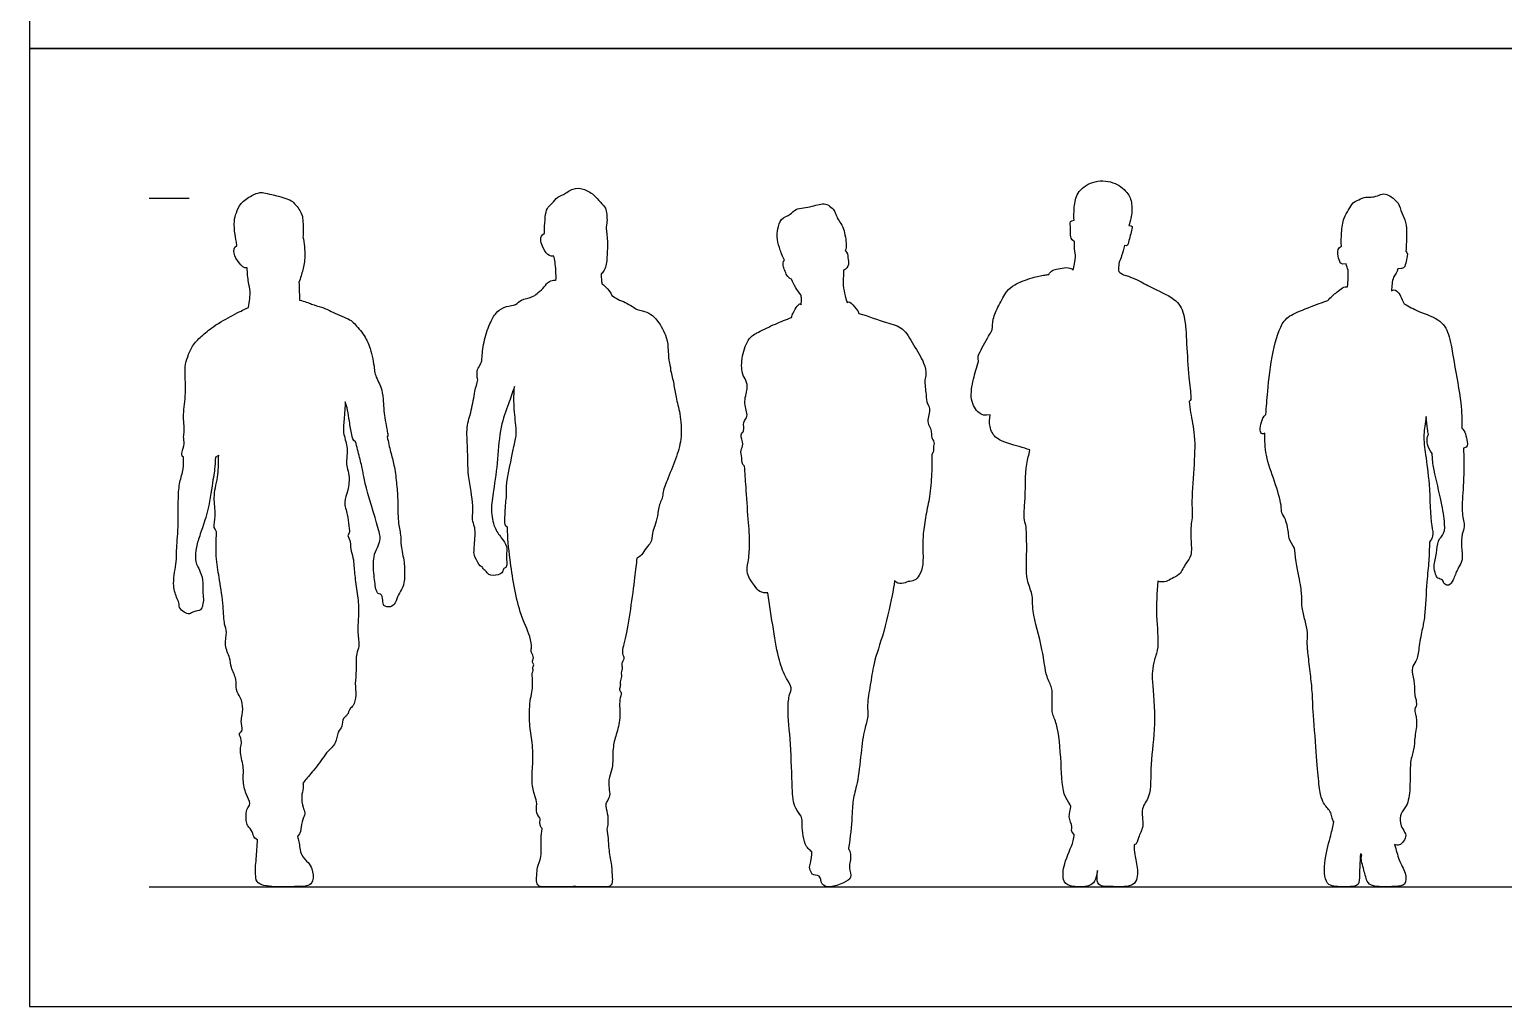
# Model space of a CAD drawing. Header units: millimetres. Extents: x 42.4 to 67, y 0.8 to 10.7.
# Drawn here: x 59.405 to 63.159, y 0.799 to 3.286 of the extents above; entities that cross this region are included whole.
import ezdxf

# ---------------------------------------------------------------- set-up
doc = ezdxf.new("R2010")
doc.units = ezdxf.units.MM
for name, color, linetype, true_color in [('AG-DIAGRAM', 7, 'Continuous', 0xfecc66), ('AG-OUTLINE', 7, 'Continuous', 0x8000ff), ('X-VPRT', 6, 'Continuous', 0xff00ff)]:
    doc.layers.add(name, color=color, linetype=linetype, true_color=true_color)

msp = doc.modelspace()

# ---------------------------------------------------------------- linework, layer by layer
at = {"layer": 'AG-DIAGRAM'}
for points in [[(59.7099, 2.8566), (59.8115, 2.8566)], [(59.7099, 1.104), (66.7203, 1.104)]]:
    msp.add_lwpolyline(points, dxfattribs=at)
at = {"layer": 'AG-OUTLINE'}
for points, knots in [([(62.0655, 2.8013), (62.0638, 2.807), (62.0653, 2.8365), (62.0704, 2.872), (62.1115, 2.903), (62.1651, 2.9016), (62.2021, 2.8734), (62.2143, 2.8435), (62.2111, 2.8061), (62.2065, 2.7931), (62.2044, 2.7877)], [0, 0, 0, 0, 0.327685, 0.6754, 1.065538, 1.475889, 1.85377, 2.174916, 2.52023, 2.770468, 2.770468, 2.770468, 2.770468]), ([(59.9334, 2.7362), (59.9312, 2.7493), (59.9279, 2.7645), (59.9253, 2.7989), (59.9314, 2.8199), (59.9421, 2.8455), (59.9703, 2.8639), (59.9914, 2.8726), (60.0066, 2.8701), (60.0288, 2.8644), (60.0697, 2.8541), (60.0794, 2.8433), (60.1023, 2.8191), (60.1013, 2.7856), (60.1029, 2.759), (60.1016, 2.7587)], [-7.293715, -7.293715, -7.293715, -7.293715, -7.022873, -6.683132, -6.409585, -6.109962, -5.772259, -5.498168, -5.280203, -4.99372, -4.621189, -4.39644, -4.078305, -3.720423, -3.443275, -3.443275, -3.443275, -3.443275]), ([(60.7167, 2.7675), (60.7166, 2.7708), (60.7166, 2.7831), (60.7182, 2.809), (60.7217, 2.8317), (60.736, 2.8425), (60.7494, 2.8615), (60.7652, 2.8652), (60.789, 2.8837), (60.8153, 2.8824), (60.8428, 2.8668), (60.8583, 2.8468), (60.8738, 2.8319), (60.8746, 2.8159), (60.877, 2.7975), (60.8735, 2.7828)], [-9.113076, -9.113076, -9.113076, -9.113076, -8.987615, -8.648465, -8.367977, -8.118602, -7.837067, -7.596647, -7.275886, -6.974403, -6.641459, -6.334884, -6.067414, -5.829314, -5.522652, -5.522652, -5.522652, -5.522652]), ([(62.7457, 2.7349), (62.745, 2.7464), (62.7457, 2.7688), (62.7501, 2.8066), (62.7645, 2.8262), (62.7743, 2.8466), (62.7901, 2.8529), (62.8078, 2.8613), (62.8257, 2.8585), (62.8414, 2.865), (62.8583, 2.8699), (62.8732, 2.8603), (62.8926, 2.8452), (62.8987, 2.8191), (62.9111, 2.7956), (62.9123, 2.7656), (62.9111, 2.7394), (62.9099, 2.7219)], [0, 0, 0, 0, 0.351316, 0.714453, 1.009412, 1.284295, 1.525903, 1.787479, 2.036532, 2.281862, 2.523189, 2.767317, 3.058883, 3.364023, 3.668404, 4.001496, 4.343388, 4.343388, 4.343388, 4.343388]), ([(61.3273, 2.6995), (61.3204, 2.7137), (61.3144, 2.7322), (61.3071, 2.7579), (61.3105, 2.7782), (61.3165, 2.806), (61.3439, 2.8144), (61.3554, 2.832), (61.3991, 2.8337), (61.4319, 2.8492), (61.4575, 2.8244), (61.4594, 2.8101), (61.4694, 2.7951), (61.4798, 2.7794), (61.4859, 2.7387), (61.485, 2.7283), (61.4825, 2.724)], [0.274646, 0.274646, 0.274646, 0.274646, 0.574542, 0.887193, 1.160776, 1.467151, 1.771242, 2.035245, 2.423198, 2.77784, 3.104323, 3.332783, 3.576335, 3.845148, 4.228416, 4.44707, 4.44707, 4.44707, 4.44707]), ([(60.8735, 2.7828), (60.8741, 2.7775), (60.875, 2.7664), (60.8774, 2.747), (60.876, 2.7071), (60.8734, 2.6778), (60.8641, 2.6671), (60.8608, 2.6644)], [-2.469467, -2.469467, -2.469467, -2.469467, -2.240551, -1.986955, -1.620931, -1.285836, -1.147512, -1.147512, -1.147512, -1.147512]), ([(62.0664, 2.7457), (62.0562, 2.7531), (62.0568, 2.7631), (62.0553, 2.79), (62.055, 2.7993), (62.0655, 2.8013)], [0, 0, 0, 0, 0.301633, 0.759559, 1.03013, 1.03013, 1.03013, 1.03013]), ([(62.2044, 2.7877), (62.2144, 2.7876), (62.2124, 2.7764), (62.2037, 2.7473), (62.2021, 2.7341), (62.1935, 2.7364)], [0, 0, 0, 0, 0.265246, 0.745019, 1.035331, 1.035331, 1.035331, 1.035331]), ([(60.1016, 2.7587), (60.1048, 2.7426), (60.1081, 2.7076), (60.1016, 2.6749), (60.0954, 2.6541), (60.0914, 2.6425)], [-2.753646, -2.753646, -2.753646, -2.753646, -2.327276, -1.929748, -1.555387, -1.555387, -1.555387, -1.555387]), ([(60.7404, 2.7092), (60.7367, 2.7085), (60.7222, 2.7114), (60.7113, 2.7348), (60.7051, 2.7512), (60.7086, 2.7631), (60.7167, 2.7675)], [0.138264, 0.138264, 0.138264, 0.138264, 0.385336, 0.69824, 0.963839, 1.200498, 1.200498, 1.200498, 1.200498]), ([(59.9592, 2.6793), (59.9511, 2.6778), (59.9367, 2.6935), (59.9246, 2.7141), (59.9247, 2.7321), (59.9334, 2.7362)], [-1.2995901, -1.2995901, -1.2995901, -1.2995901, -0.978385, -0.6249346, -0.3358055, -0.3358055, -0.3358055, -0.3358055]), ([(60.7457, 2.6475), (60.7465, 2.6617), (60.7442, 2.6954), (60.7416, 2.7041), (60.7404, 2.7092)], [0.0264889, 0.0264889, 0.0264889, 0.0264889, 0.4695003, 0.747046, 0.747046, 0.747046, 0.747046]), ([(61.4825, 2.724), (61.4883, 2.7183), (61.4888, 2.7046), (61.4931, 2.689), (61.4855, 2.6759), (61.4782, 2.6734)], [-0.9455791, -0.9455791, -0.9455791, -0.9455791, -0.6382358, -0.3109737, 0, 0, 0, 0]), ([(62.0629, 2.6736), (62.0641, 2.6789), (62.0662, 2.6894), (62.0683, 2.705), (62.069, 2.7128)], [0, 0, 0, 0, 0.2300498, 0.5079313, 0.5079313, 0.5079313, 0.5079313]), ([(62.1935, 2.7364), (62.1917, 2.7274), (62.1881, 2.7148), (62.1825, 2.6994), (62.1801, 2.694)], [-2.3421066, -2.3421066, -2.3421066, -2.3421066, -2.042056, -1.8787983, -1.8787983, -1.8787983, -1.8787983]), ([(62.7582, 2.6896), (62.744, 2.688), (62.742, 2.6966), (62.7342, 2.7137), (62.7376, 2.7313), (62.7457, 2.7349)], [-1.308801, -1.308801, -1.308801, -1.308801, -1.011408, -0.606367, -0.206607, -0.206607, -0.206607, -0.206607]), ([(62.9099, 2.7219), (62.9153, 2.7181), (62.9124, 2.7033), (62.9092, 2.6876), (62.9049, 2.6767), (62.8895, 2.6769)], [-1.084033, -1.084033, -1.084033, -1.084033, -0.728419, -0.348574, 0, 0, 0, 0]), ([(59.963, 2.5787), (59.9653, 2.5943), (59.9689, 2.6209), (59.9617, 2.6429), (59.9601, 2.6672), (59.9592, 2.6793)], [-1.029021, -1.029021, -1.029021, -1.029021, -0.67971, -0.376718, 0, 0, 0, 0]), ([(61.3454, 2.6506), (61.3346, 2.6562), (61.3285, 2.6731), (61.3216, 2.6893), (61.3273, 2.6995)], [-0.8500142, -0.8500142, -0.8500142, -0.8500142, -0.4185551, 0, 0, 0, 0]), ([(61.4782, 2.6734), (61.4782, 2.6704), (61.4778, 2.6652), (61.4776, 2.6556), (61.4767, 2.6501)], [-2.3444922, -2.3444922, -2.3444922, -2.3444922, -2.1743162, -1.9807536, -1.9807536, -1.9807536, -1.9807536]), ([(62.0008, 2.6628), (62.0051, 2.6731), (62.0246, 2.6765), (62.0533, 2.684), (62.0629, 2.6736)], [0.893963, 0.893963, 0.893963, 0.893963, 1.2940039, 1.776287, 1.776287, 1.776287, 1.776287]), ([(62.1801, 2.694), (62.1787, 2.6885), (62.1785, 2.6775), (62.1776, 2.6701), (62.1865, 2.6648), (62.1931, 2.6612), (62.1968, 2.6599)], [0, 0, 0, 0, 0.2354523, 0.3817305, 0.5544607, 0.7524593, 0.7524593, 0.7524593, 0.7524593]), ([(62.7613, 2.6309), (62.7625, 2.6388), (62.7632, 2.6541), (62.763, 2.667), (62.7627, 2.6735)], [0, 0, 0, 0, 0.274625, 0.5265449, 0.5265449, 0.5265449, 0.5265449]), ([(60.0914, 2.6425), (60.0915, 2.6361), (60.0915, 2.6236), (60.0927, 2.6083), (60.0925, 2.5972)], [-3.2261054, -3.2261054, -3.2261054, -3.2261054, -2.9468634, -2.6507256, -2.6507256, -2.6507256, -2.6507256]), ([(60.6979, 2.614), (60.7005, 2.6174), (60.715, 2.6266), (60.7228, 2.6427), (60.735, 2.6474), (60.745, 2.6492), (60.7457, 2.6475)], [-4.8171152, -4.8171152, -4.8171152, -4.8171152, -4.5560133, -4.2885063, -4.0711107, -3.8693765, -3.8693765, -3.8693765, -3.8693765]), ([(60.8608, 2.6644), (60.8608, 2.6602), (60.8612, 2.6516), (60.8622, 2.6431), (60.8629, 2.6388)], [-0.4122236, -0.4122236, -0.4122236, -0.4122236, -0.2063581, 0, 0, 0, 0]), ([(60.8629, 2.6388), (60.8645, 2.6393), (60.8741, 2.6291), (60.8847, 2.6177), (60.8883, 2.6096)], [1.2276611, 1.2276611, 1.2276611, 1.2276611, 1.444665, 1.7600353, 1.7600353, 1.7600353, 1.7600353]), ([(61.3694, 2.611), (61.3642, 2.617), (61.3543, 2.6314), (61.3484, 2.6431), (61.3454, 2.6506)], [-0.5005426, -0.5005426, -0.5005426, -0.5005426, -0.2819454, 0, 0, 0, 0]), ([(61.4767, 2.6501), (61.4768, 2.6403), (61.4787, 2.6215), (61.4823, 2.6057), (61.4872, 2.5916)], [-0.7501994, -0.7501994, -0.7501994, -0.7501994, -0.3414964, 0, 0, 0, 0]), ([(61.822, 2.4412), (61.819, 2.4521), (61.8254, 2.4665), (61.8498, 2.5102), (61.8581, 2.522), (61.857, 2.551), (61.8732, 2.5835), (61.8929, 2.621), (61.9128, 2.638), (61.9583, 2.6557), (61.9851, 2.6604), (61.9974, 2.6623), (62.0008, 2.6628)], [0.545611, 0.545611, 0.545611, 0.545611, 0.807375, 1.234444, 1.466094, 1.772674, 2.143171, 2.529202, 2.8372, 3.253765, 3.597225, 3.730424, 3.730424, 3.730424, 3.730424]), ([(62.1968, 2.6599), (62.1977, 2.6611), (62.2098, 2.6557), (62.234, 2.6459), (62.2673, 2.6254), (62.3295, 2.6006), (62.3486, 2.5552), (62.3516, 2.485), (62.3564, 2.4053), (62.363, 2.3537), (62.363, 2.3429), (62.3578, 2.3394)], [1.647315, 1.647315, 1.647315, 1.647315, 1.840283, 2.146503, 2.5185, 2.98676, 3.380217, 3.86926, 4.407506, 4.824091, 5.012541, 5.012541, 5.012541, 5.012541]), ([(62.7113, 2.5961), (62.7183, 2.6049), (62.7369, 2.6199), (62.7537, 2.6341), (62.7613, 2.6309)], [-0.6885114, -0.6885114, -0.6885114, -0.6885114, -0.3851494, 0, 0, 0, 0]), ([(62.8785, 2.6563), (62.8768, 2.6507), (62.8743, 2.6392), (62.8735, 2.6272), (62.8735, 2.6212)], [-0.4827066, -0.4827066, -0.4827066, -0.4827066, -0.2430054, 0, 0, 0, 0]), ([(60.0925, 2.5972), (60.1062, 2.5949), (60.1243, 2.586), (60.1497, 2.5803), (60.1761, 2.567), (60.2215, 2.5483), (60.2323, 2.5386), (60.2599, 2.5059), (60.2734, 2.4767), (60.2842, 2.4242), (60.2835, 2.4092), (60.3021, 2.3744), (60.3059, 2.3467), (60.3085, 2.2989), (60.3147, 2.2744), (60.3166, 2.2607), (60.3187, 2.2523), (60.316, 2.2496)], [-6.730588, -6.730588, -6.730588, -6.730588, -6.437892, -6.135711, -5.806193, -5.401687, -5.168969, -4.800011, -4.444538, -4.027168, -3.791386, -3.438616, -3.113729, -2.708922, -2.412509, -2.193744, -2.007731, -2.007731, -2.007731, -2.007731]), ([(60.547, 2.3947), (60.5446, 2.3986), (60.5465, 2.4057), (60.5435, 2.4216), (60.5564, 2.435), (60.5575, 2.4542), (60.5621, 2.4974), (60.5782, 2.5415), (60.594, 2.5685), (60.6187, 2.5832), (60.6446, 2.5836), (60.6558, 2.6004), (60.6851, 2.6036), (60.6936, 2.6107), (60.6979, 2.614)], [0.970086, 0.970086, 0.970086, 0.970086, 1.155274, 1.378065, 1.612602, 1.858954, 2.238177, 2.637299, 2.954683, 3.255087, 3.536016, 3.781683, 4.083922, 4.313343, 4.313343, 4.313343, 4.313343]), ([(60.8883, 2.6096), (60.8931, 2.606), (60.903, 2.5991), (60.9225, 2.592), (60.9402, 2.582), (60.9521, 2.5728), (60.9667, 2.571), (60.9889, 2.562), (61.0058, 2.5449), (61.0302, 2.5037), (61.031, 2.4718), (61.0326, 2.4524), (61.0329, 2.4415), (61.0375, 2.4291), (61.0378, 2.418)], [-4.435422, -4.435422, -4.435422, -4.435422, -4.187124, -3.919028, -3.653837, -3.431391, -3.209311, -2.929468, -2.639236, -2.236693, -1.901799, -1.651362, -1.458055, -1.200969, -1.200969, -1.200969, -1.200969]), ([(61.3698, 2.5857), (61.3709, 2.5907), (61.3715, 2.601), (61.3702, 2.6077), (61.3694, 2.611)], [0, 0, 0, 0, 0.2245264, 0.4073236, 0.4073236, 0.4073236, 0.4073236]), ([(61.4872, 2.5916), (61.4904, 2.5963), (61.5029, 2.5857), (61.5133, 2.5725), (61.5174, 2.5638)], [1.6298055, 1.6298055, 1.6298055, 1.6298055, 1.9111931, 2.2094095, 2.2094095, 2.2094095, 2.2094095]), ([(62.5538, 2.306), (62.5548, 2.3258), (62.5578, 2.3662), (62.5686, 2.4645), (62.5937, 2.5478), (62.6315, 2.5666), (62.6843, 2.5875), (62.7043, 2.594), (62.7113, 2.5961)], [0, 0, 0, 0, 0.442691, 1.019882, 1.539769, 1.901703, 2.347237, 2.578132, 2.578132, 2.578132, 2.578132]), ([(62.8735, 2.6212), (62.8763, 2.6248), (62.893, 2.6223), (62.8985, 2.6019), (62.9058, 2.5878)], [1.2872139, 1.2872139, 1.2872139, 1.2872139, 1.5072326, 1.8836847, 1.8836847, 1.8836847, 1.8836847]), ([(59.7974, 2.1974), (59.792, 2.2018), (59.7929, 2.2113), (59.8008, 2.2313), (59.7964, 2.2498), (59.801, 2.2647), (59.7946, 2.3092), (59.8056, 2.3589), (59.7987, 2.4273), (59.8077, 2.452), (59.8187, 2.4821), (59.8432, 2.5062), (59.8728, 2.5312), (59.9212, 2.5588), (59.9428, 2.5689), (59.9542, 2.5747), (59.963, 2.5787)], [0.878709, 0.878709, 0.878709, 0.878709, 1.072681, 1.339583, 1.581365, 1.801342, 2.171926, 2.596941, 3.063075, 3.35555, 3.670389, 4.00132, 4.365115, 4.79219, 5.077301, 5.299954, 5.299954, 5.299954, 5.299954]), ([(61.2262, 2.1747), (61.2185, 2.1797), (61.2202, 2.1973), (61.2141, 2.2151), (61.2256, 2.2303), (61.2126, 2.2558), (61.2275, 2.2638), (61.2198, 2.2874), (61.2381, 2.3019), (61.2212, 2.3353), (61.235, 2.3711), (61.2309, 2.3932), (61.2175, 2.411), (61.2181, 2.4562), (61.2349, 2.5013), (61.261, 2.5167), (61.3051, 2.5375), (61.3316, 2.548), (61.3454, 2.5531)], [0.571755, 0.571755, 0.571755, 0.571755, 0.832588, 1.08671, 1.325984, 1.611161, 1.81618, 2.081437, 2.333124, 2.667347, 3.026298, 3.291873, 3.556785, 3.9458, 4.344484, 4.659697, 5.063829, 5.452643, 5.452643, 5.452643, 5.452643]), ([(61.3454, 2.5531), (61.3466, 2.5569), (61.3532, 2.5755), (61.3654, 2.5896), (61.3686, 2.5878)], [-0.3970007, -0.3970007, -0.3970007, -0.3970007, -0.3159188, 0, 0, 0, 0]), ([(61.5174, 2.5638), (61.5414, 2.5568), (61.5859, 2.5393), (61.6314, 2.5296), (61.6557, 2.4829), (61.6837, 2.4399), (61.6896, 2.4093), (61.6833, 2.3933), (61.6887, 2.3577), (61.6895, 2.3329), (61.7014, 2.3224), (61.6889, 2.2882), (61.6983, 2.2744), (61.7026, 2.2611), (61.7004, 2.2473), (61.7112, 2.2364), (61.7049, 2.2223), (61.709, 2.2131), (61.7032, 2.2048)], [0.004227, 0.004227, 0.004227, 0.004227, 0.50521, 0.894745, 1.309652, 1.739101, 2.052205, 2.290501, 2.643263, 2.933275, 3.148026, 3.484786, 3.72043, 3.935629, 4.149615, 4.363039, 4.582639, 4.7911, 4.7911, 4.7911, 4.7911]), ([(62.9058, 2.5878), (62.9182, 2.5813), (62.9415, 2.5672), (63.002, 2.5492), (63.0231, 2.5031), (63.0317, 2.4389), (63.0528, 2.3351), (63.0526, 2.2932), (63.0524, 2.2719)], [0, 0, 0, 0, 0.371136, 0.811663, 1.19861, 1.664758, 2.252052, 2.709243, 2.709243, 2.709243, 2.709243]), ([(61.8515, 2.3055), (61.8377, 2.3034), (61.8206, 2.3062), (61.7979, 2.3457), (61.809, 2.3965), (61.8165, 2.4266), (61.822, 2.4412)], [6.713786, 6.713786, 6.713786, 6.713786, 7.009229, 7.377616, 7.796494, 8.197853, 8.197853, 8.197853, 8.197853]), ([(61.0378, 2.418), (61.0407, 2.4069), (61.0462, 2.3845), (61.0509, 2.3494), (61.063, 2.308), (61.0672, 2.2491), (61.054, 2.1996), (61.0322, 2.147), (61.0173, 2.1108), (61.0178, 2.0935), (61.0089, 2.0805), (61.0047, 2.0477), (60.9976, 2.0235), (60.9906, 2.0037), (60.9896, 1.9792), (60.9742, 1.9676), (60.9652, 1.9478), (60.956, 1.9425), (60.9515, 1.9402)], [-5.020794, -5.020794, -5.020794, -5.020794, -4.685189, -4.347273, -3.970236, -3.534162, -3.121577, -2.685078, -2.330294, -2.104897, -1.885267, -1.557383, -1.265555, -1.002773, -0.729336, -0.483959, -0.222066, 0, 0, 0, 0]), ([(60.6402, 2.3772), (60.6349, 2.3626), (60.6252, 2.3325), (60.6018, 2.2735), (60.5986, 2.1938), (60.587, 2.1142), (60.579, 2.0644), (60.5868, 2.0187), (60.606, 1.9933), (60.6233, 1.971), (60.6179, 1.9471), (60.6228, 1.917), (60.612, 1.9152), (60.6107, 1.9043), (60.5996, 1.8969), (60.573, 1.895), (60.5686, 1.9089), (60.5624, 1.9094), (60.558, 1.9198), (60.5512, 1.9191), (60.5379, 1.946), (60.5361, 1.9581), (60.5414, 2.0028), (60.5386, 2.0218), (60.5313, 2.0397), (60.5377, 2.0762), (60.52, 2.1516), (60.522, 2.2183), (60.5164, 2.2739), (60.5314, 2.3157), (60.5387, 2.3654), (60.5443, 2.385), (60.547, 2.3947)], [-9.573606, -9.573606, -9.573606, -9.573606, -9.181335, -8.728593, -8.209725, -7.693109, -7.283508, -6.902672, -6.577846, -6.287166, -5.9995, -5.70117, -5.54583, -5.37272, -5.166035, -4.883939, -4.689902, -4.557619, -4.379758, -4.244067, -3.946544, -3.723874, -3.346386, -3.088784, -2.851285, -2.510804, -2.004019, -1.525358, -1.104441, -0.720403, -0.31703, 0, 0, 0, 0]), ([(60.622, 2.0193), (60.6148, 2.0223), (60.6163, 2.0386), (60.6159, 2.0691), (60.6216, 2.1089), (60.617, 2.123), (60.6393, 2.2281), (60.6469, 2.2583), (60.639, 2.3128), (60.6383, 2.3563), (60.6399, 2.3731), (60.6402, 2.3772)], [-3.693432, -3.693432, -3.693432, -3.693432, -3.455642, -3.104504, -2.73979, -2.494718, -1.889778, -1.528816, -1.096312, -0.667318, -0.522003, -0.522003, -0.522003, -0.522003]), ([(60.209, 2.3385), (60.2088, 2.3254), (60.2067, 2.2928), (60.2019, 2.2596), (60.2168, 2.2251), (60.2119, 2.1909), (60.2127, 2.171), (60.2208, 2.1513), (60.2175, 2.1122), (60.2035, 2.084), (60.216, 2.0515), (60.2173, 2.0243), (60.2222, 2.0054), (60.2159, 1.998)], [-9.86541, -9.86541, -9.86541, -9.86541, -9.487619, -9.151948, -8.807083, -8.473254, -8.22282, -7.963553, -7.609114, -7.290358, -6.964513, -6.656415, -6.378156, -6.378156, -6.378156, -6.378156]), ([(60.2356, 2.2371), (60.2282, 2.241), (60.2257, 2.2563), (60.2195, 2.2889), (60.2159, 2.3173), (60.2114, 2.3316), (60.209, 2.3385)], [-1.196045, -1.196045, -1.196045, -1.196045, -0.942641, -0.595364, -0.276397, 0, 0, 0, 0]), ([(62.3578, 2.3394), (62.3589, 2.3302), (62.3623, 2.3038), (62.3747, 2.2504), (62.3704, 2.1696), (62.3635, 2.0797), (62.3673, 2.0437), (62.3618, 2.023), (62.3618, 1.9901), (62.3665, 1.9463), (62.3492, 1.9291), (62.3352, 1.8971), (62.3145, 1.89), (62.3001, 1.8786), (62.2849, 1.8799), (62.2781, 1.882)], [-4.415348, -4.415348, -4.415348, -4.415348, -4.178148, -3.73492, -3.209185, -2.662732, -2.327748, -2.073833, -1.741516, -1.370575, -1.092586, -0.763783, -0.50329, -0.263238, 0, 0, 0, 0]), ([(61.9523, 2.2162), (61.9432, 2.2189), (61.9264, 2.2252), (61.8645, 2.2397), (61.8491, 2.2745), (61.8492, 2.2957), (61.8515, 2.3055)], [-1.399812, -1.399812, -1.399812, -1.399812, -1.094541, -0.651438, -0.314496, 0, 0, 0, 0]), ([(62.5445, 2.2573), (62.5413, 2.2579), (62.5371, 2.2674), (62.5419, 2.2871), (62.5463, 2.3009), (62.5538, 2.306)], [0, 0, 0, 0, 0.188219, 0.4502958, 0.721749, 0.721749, 0.721749, 0.721749]), ([(62.9618, 2.3012), (62.9601, 2.2836), (62.9529, 2.2548), (62.9604, 2.2004), (62.9709, 2.1312), (62.9728, 2.024), (62.9815, 2.0012), (62.9738, 1.9866), (62.9701, 1.9814)], [-4.346918, -4.346918, -4.346918, -4.346918, -3.958633, -3.545421, -3.044691, -2.45439, -2.156652, -1.987851, -1.987851, -1.987851, -1.987851]), ([(62.9676, 2.2553), (62.9666, 2.2599), (62.9646, 2.27), (62.9623, 2.2906), (62.9618, 2.3012)], [0.0111707, 0.0111707, 0.0111707, 0.0111707, 0.2239963, 0.5469401, 0.5469401, 0.5469401, 0.5469401]), ([(62.6267, 1.9657), (62.6204, 1.9755), (62.6121, 1.9891), (62.6119, 2.0012), (62.6056, 2.0405), (62.592, 2.0555), (62.594, 2.0772), (62.5756, 2.138), (62.5517, 2.2013), (62.5505, 2.24), (62.551, 2.2587)], [-2.738456, -2.738456, -2.738456, -2.738456, -2.457742, -2.249531, -1.889531, -1.634578, -1.38137, -0.921841, -0.435305, 0, 0, 0, 0]), ([(62.9769, 2.2073), (62.964, 2.2233), (62.9623, 2.2443), (62.9659, 2.2533), (62.9676, 2.2553)], [-0.8030571, -0.8030571, -0.8030571, -0.8030571, -0.2888784, -0.0937046, -0.0937046, -0.0937046, -0.0937046]), ([(63.0524, 2.2719), (63.0609, 2.2658), (63.0653, 2.2382), (63.0687, 2.2232), (63.0568, 2.2202)], [-2.2738829, -2.2738829, -2.2738829, -2.2738829, -1.8513343, -1.5672453, -1.5672453, -1.5672453, -1.5672453]), ([(60.316, 2.2496), (60.3188, 2.2367), (60.3245, 2.2107), (60.3343, 2.1773), (60.34, 2.1325), (60.3435, 2.0897), (60.3426, 2.0343), (60.351, 2.0003), (60.3504, 1.9719), (60.3604, 1.9304), (60.3609, 1.8945), (60.3577, 1.865), (60.343, 1.8483), (60.338, 1.8265), (60.3257, 1.8146), (60.3042, 1.8178), (60.3064, 1.8336), (60.3008, 1.8506), (60.292, 1.8499), (60.2868, 1.8599), (60.2817, 1.8983), (60.2796, 1.9433), (60.2906, 1.9672), (60.3003, 1.987), (60.2934, 2.0191), (60.2582, 2.1311), (60.2549, 2.1605), (60.2454, 2.1977), (60.2391, 2.2237), (60.2356, 2.2371)], [-8.487316, -8.487316, -8.487316, -8.487316, -8.13089, -7.794916, -7.419272, -7.040627, -6.619806, -6.287638, -5.98894, -5.620423, -5.275197, -4.974601, -4.711466, -4.448246, -4.222514, -3.991071, -3.7802, -3.552249, -3.407741, -3.23878, -2.884725, -2.497793, -2.211971, -1.964378, -1.638064, -1.025716, -0.70332, -0.365611, 0, 0, 0, 0]), ([(61.9432, 2.0216), (61.9416, 2.025), (61.9354, 2.0426), (61.942, 2.0819), (61.9403, 2.1802), (61.9503, 2.2026), (61.9523, 2.2162)], [-2.78808, -2.78808, -2.78808, -2.78808, -2.683084, -2.262461, -1.680283, -1.340043, -1.340043, -1.340043, -1.340043]), ([(63.0568, 2.2202), (63.0572, 2.2092), (63.0578, 2.187), (63.0568, 2.1144), (63.0503, 2.0567), (63.0619, 2.0216), (63.0518, 2.0018), (63.0508, 1.9683), (63.0561, 1.9342), (63.0408, 1.9136), (63.0315, 1.8865), (63.0214, 1.8692), (63.0063, 1.8734), (63.0051, 1.8866), (62.9901, 1.8884), (62.9852, 1.9001), (62.979, 1.9213), (62.9904, 1.953), (62.9889, 1.9855), (63.0101, 2.0033), (63.0085, 2.0375), (62.9996, 2.0928), (62.9784, 2.1723), (62.9776, 2.1957), (62.9769, 2.2073)], [-6.932504, -6.932504, -6.932504, -6.932504, -6.60368, -6.116983, -5.670782, -5.340401, -5.081778, -4.751011, -4.419571, -4.13619, -3.825484, -3.585592, -3.392614, -3.202972, -3.001295, -2.807175, -2.544433, -2.211859, -1.892123, -1.611719, -1.295476, -0.855056, -0.337746, 0, 0, 0, 0]), ([(59.8785, 2.1974), (59.8784, 2.1873), (59.8769, 2.1662), (59.8727, 2.1456), (59.8641, 2.0724), (59.8406, 2.0033), (59.8294, 1.9712), (59.8262, 1.9362), (59.8318, 1.9222), (59.8411, 1.9053), (59.8486, 1.8781), (59.8451, 1.8569), (59.8492, 1.8368), (59.8464, 1.8212), (59.8427, 1.8062), (59.8232, 1.806), (59.8128, 1.7964), (59.7981, 1.8021), (59.7856, 1.8144), (59.7867, 1.8272), (59.7784, 1.8424), (59.7679, 1.8768), (59.7808, 1.9319), (59.7785, 1.9605), (59.7854, 2.0211), (59.7831, 2.0911), (59.7866, 2.1333), (59.7979, 2.1674), (59.7978, 2.1876), (59.7974, 2.1974)], [-8.215016, -8.215016, -8.215016, -8.215016, -7.903713, -7.642519, -7.158766, -6.667097, -6.332544, -6.008071, -5.792261, -5.545616, -5.246676, -4.982574, -4.730043, -4.503069, -4.298713, -4.063562, -3.85955, -3.646597, -3.415388, -3.223007, -2.995723, -2.656757, -2.235822, -1.929534, -1.491585, -1.010234, -0.641644, -0.308357, 0, 0, 0, 0]), ([(59.8817, 2.0078), (59.8745, 2.018), (59.8758, 2.0266), (59.8798, 2.0585), (59.8719, 2.1009), (59.888, 2.1528), (59.8858, 2.1857), (59.8873, 2.2027)], [-3.781131, -3.781131, -3.781131, -3.781131, -3.57356, -3.228943, -2.818882, -2.364556, -1.940253, -1.940253, -1.940253, -1.940253]), ([(61.7032, 2.2048), (61.7034, 2.1883), (61.7026, 2.1555), (61.6985, 2.0971), (61.6871, 2.0511), (61.6805, 2.0026), (61.6791, 1.9711), (61.6822, 1.9244), (61.6727, 1.8976), (61.6595, 1.8821), (61.6422, 1.8821), (61.6273, 1.8737), (61.6126, 1.8768), (61.6081, 1.8833)], [-6.58705, -6.58705, -6.58705, -6.58705, -6.175985, -5.732441, -5.324284, -4.923493, -4.589365, -4.19437, -3.883665, -3.635004, -3.402365, -3.158164, -2.917797, -2.917797, -2.917797, -2.917797]), ([(61.2852, 1.8519), (61.2784, 1.8515), (61.2632, 1.854), (61.251, 1.8708), (61.229, 1.9009), (61.2359, 1.9322), (61.2405, 1.9772), (61.2352, 2.0399), (61.2297, 2.1218), (61.2273, 2.1571), (61.2262, 2.1747)], [-2.955076, -2.955076, -2.955076, -2.955076, -2.695862, -2.435735, -2.096191, -1.780146, -1.399855, -0.937821, -0.418262, 0, 0, 0, 0]), ([(59.9857, 1.2239), (59.9743, 1.2293), (59.9766, 1.2404), (59.9633, 1.2574), (59.9565, 1.2624), (59.9569, 1.2992), (59.9607, 1.304), (59.9695, 1.3167), (59.9547, 1.3408), (59.9474, 1.3766), (59.9525, 1.4105), (59.9378, 1.4492), (59.9487, 1.4766), (59.9367, 1.493), (59.9442, 1.4988), (59.949, 1.5035), (59.9423, 1.5268), (59.9483, 1.5406), (59.9484, 1.5712), (59.9421, 1.586), (59.9294, 1.606), (59.9341, 1.6328), (59.9168, 1.6618), (59.9167, 1.6872), (59.9, 1.7181), (59.9096, 1.7522), (59.8999, 1.7731), (59.8995, 1.8196), (59.8895, 1.8851), (59.8796, 1.9373), (59.8797, 1.9846), (59.8817, 2.0078)], [-8.492141, -8.492141, -8.492141, -8.492141, -8.284627, -8.026461, -7.809617, -7.487632, -7.292804, -7.093248, -6.799598, -6.450246, -6.112115, -5.748536, -5.444693, -5.213372, -5.060934, -4.920905, -4.652467, -4.418894, -4.109477, -3.874376, -3.605326, -3.310897, -2.985045, -2.696099, -2.361832, -2.031762, -1.764776, -1.3772, -0.905722, -0.481043, 0, 0, 0, 0]), ([(60.2159, 1.998), (60.2185, 1.9929), (60.2231, 1.9817), (60.2219, 1.9639), (60.2302, 1.9413), (60.2309, 1.9198), (60.235, 1.879), (60.2434, 1.8338), (60.2434, 1.7911), (60.2397, 1.7521), (60.2466, 1.7157), (60.2356, 1.698), (60.2386, 1.6545), (60.2332, 1.622), (60.2376, 1.593), (60.2316, 1.5644), (60.2195, 1.5574), (60.2163, 1.5405), (60.2022, 1.534), (60.2026, 1.5113), (60.1888, 1.4987), (60.1862, 1.4672), (60.1634, 1.45), (60.1368, 1.408), (60.113, 1.383), (60.1039, 1.3707), (60.1014, 1.3671)], [-6.970259, -6.970259, -6.970259, -6.970259, -6.740657, -6.509433, -6.244465, -5.988939, -5.638888, -5.260727, -4.902494, -4.553488, -4.230286, -3.985366, -3.629095, -3.308076, -3.008575, -2.722453, -2.522102, -2.306952, -2.098919, -1.854786, -1.618728, -1.325532, -1.031076, -0.638214, -0.283851, -0.135731, -0.135731, -0.135731, -0.135731]), ([(60.7106, 1.2521), (60.7074, 1.2549), (60.7032, 1.2681), (60.708, 1.2776), (60.6925, 1.2916), (60.6991, 1.3162), (60.6911, 1.336), (60.6827, 1.3722), (60.6876, 1.4158), (60.687, 1.4725), (60.677, 1.5179), (60.6784, 1.5777), (60.6891, 1.6166), (60.6834, 1.6473), (60.6888, 1.6539), (60.6851, 1.6637), (60.6918, 1.6691), (60.683, 1.6759), (60.6919, 1.6873), (60.6815, 1.7001), (60.6841, 1.7125), (60.6808, 1.7455), (60.649, 1.8043), (60.6271, 1.9383), (60.6231, 1.9916), (60.622, 2.0193)], [-7.055713, -7.055713, -7.055713, -7.055713, -6.851842, -6.665171, -6.427839, -6.150768, -5.886653, -5.543289, -5.15743, -4.728139, -4.330838, -3.890667, -3.516321, -3.211756, -3.057066, -2.885079, -2.741461, -2.583067, -2.389329, -2.174455, -1.97699, -1.665206, -1.19162, -0.524227, 0, 0, 0, 0]), ([(62.0654, 1.2373), (62.0555, 1.2449), (62.0651, 1.2575), (62.0467, 1.2812), (62.0629, 1.3107), (62.0347, 1.3324), (62.033, 1.4198), (62.0246, 1.517), (62.0077, 1.5445), (62.0095, 1.5817), (62.0104, 1.6118), (61.9919, 1.6404), (61.9868, 1.7097), (61.9564, 1.8035), (61.9616, 1.8495), (61.9406, 1.8854), (61.9459, 1.9615), (61.9436, 2.001), (61.9432, 2.0216)], [-6.214585, -6.214585, -6.214585, -6.214585, -5.969922, -5.674603, -5.38032, -5.079221, -4.548175, -3.983668, -3.667587, -3.331886, -3.024901, -2.707188, -2.231641, -1.662523, -1.288581, -0.935234, -0.447252, 0, 0, 0, 0]), ([(62.7267, 1.2694), (62.7245, 1.2723), (62.7212, 1.2797), (62.7202, 1.2925), (62.7108, 1.3038), (62.7027, 1.3131), (62.6943, 1.3282), (62.6876, 1.3681), (62.6829, 1.437), (62.6718, 1.5687), (62.6732, 1.5895), (62.6707, 1.6025), (62.6709, 1.6132), (62.6691, 1.6271), (62.6621, 1.6881), (62.6577, 1.7229), (62.6608, 1.7496), (62.6536, 1.7815), (62.6441, 1.8161), (62.646, 1.8424), (62.6408, 1.8806), (62.6295, 1.9325), (62.6267, 1.9657)], [-1.896225, -1.896225, -1.896225, -1.896225, -1.819521, -1.723757, -1.627992, -1.532228, -1.436464, -1.3407, -1.244935, -1.149171, -1.053407, -0.957643, -0.861878, -0.766114, -0.67035, -0.574586, -0.478821, -0.383057, -0.287293, -0.191529, -0.095764, 0, 0, 0, 0]), ([(62.9701, 1.9814), (62.9698, 1.9655), (62.9688, 1.932), (62.9627, 1.8816), (62.959, 1.7933), (62.9522, 1.763), (62.943, 1.7177), (62.9407, 1.683), (62.9259, 1.666), (62.9255, 1.6456), (62.9343, 1.6128), (62.9295, 1.6), (62.9404, 1.5659), (62.9296, 1.5567), (62.9412, 1.5257), (62.9319, 1.4871), (62.9315, 1.4529), (62.9186, 1.4209), (62.9224, 1.3563), (62.9148, 1.3095), (62.8956, 1.292), (62.8945, 1.2665), (62.9014, 1.2515), (62.9129, 1.2353), (62.9044, 1.2201), (62.8944, 1.2081), (62.8846, 1.2099), (62.8806, 1.2114)], [-7.849109, -7.849109, -7.849109, -7.849109, -7.453603, -7.031914, -6.500544, -6.172124, -5.787833, -5.450064, -5.193563, -4.937285, -4.611687, -4.390265, -4.065999, -3.872742, -3.563783, -3.197601, -2.867889, -2.535774, -2.072676, -1.682281, -1.402444, -1.12798, -0.89195, -0.650284, -0.422758, -0.204511, 0, 0, 0, 0]), ([(60.9515, 1.9402), (60.9503, 1.9262), (60.9456, 1.8824), (60.9256, 1.7384), (60.9114, 1.6994), (60.9221, 1.6856), (60.911, 1.6723), (60.9161, 1.6614), (60.9108, 1.649), (60.914, 1.639), (60.9079, 1.626), (60.9111, 1.6163), (60.9056, 1.6047), (60.9144, 1.598), (60.9051, 1.5781), (60.9119, 1.533), (60.8989, 1.4914), (60.8891, 1.4568), (60.8919, 1.4064), (60.88, 1.3848), (60.8797, 1.3552), (60.885, 1.3367), (60.8753, 1.3213), (60.8705, 1.3118), (60.8794, 1.2823), (60.8763, 1.271), (60.879, 1.2609), (60.8753, 1.2505)], [-13.201654, -13.201654, -13.201654, -13.201654, -12.852771, -12.149036, -11.799035, -11.598077, -11.384829, -11.199504, -11.000987, -10.821436, -10.616501, -10.43811, -10.251674, -10.091727, -9.849124, -9.468901, -9.097784, -8.754555, -8.364071, -8.082383, -7.784638, -7.54086, -7.30935, -7.118146, -6.901338, -6.70566, -6.493809, -6.493809, -6.493809, -6.493809]), ([(61.6081, 1.8833), (61.606, 1.8678), (61.6035, 1.852), (61.5818, 1.7502), (61.5536, 1.6747), (61.5471, 1.6193), (61.537, 1.5677), (61.5421, 1.5368), (61.5298, 1.5038), (61.5222, 1.4435), (61.515, 1.3687), (61.5002, 1.326), (61.5012, 1.2881), (61.4938, 1.2165), (61.4905, 1.2013)], [-4.877292, -4.877292, -4.877292, -4.877292, -4.627038, -4.046254, -3.514495, -3.088044, -2.67705, -2.363825, -2.034766, -1.583189, -1.081662, -0.697202, -0.344213, -0.039319, -0.039319, -0.039319, -0.039319]), ([(62.2781, 1.882), (62.2764, 1.853), (62.2725, 1.7934), (62.2826, 1.7163), (62.2692, 1.6837), (62.2635, 1.6512), (62.2644, 1.6235), (62.2752, 1.5138), (62.2573, 1.4208), (62.2633, 1.3333), (62.2325, 1.3053), (62.2454, 1.2583), (62.2276, 1.2315), (62.2264, 1.2138), (62.2178, 1.2104)], [-10.427536, -10.427536, -10.427536, -10.427536, -9.915086, -9.401695, -9.063231, -8.746313, -8.441173, -7.845643, -7.254189, -6.733614, -6.38743, -6.007692, -5.678939, -5.424855, -5.424855, -5.424855, -5.424855]), ([(61.3977, 1.1926), (61.3908, 1.1986), (61.3757, 1.2103), (61.372, 1.2675), (61.3725, 1.2846), (61.3508, 1.3045), (61.3465, 1.3602), (61.3449, 1.4662), (61.3342, 1.5538), (61.3393, 1.5921), (61.3479, 1.6108), (61.3304, 1.6356), (61.3117, 1.6832), (61.3011, 1.7512), (61.289, 1.8225), (61.2852, 1.8519)], [0, 0, 0, 0, 0.299651, 0.722587, 0.958143, 1.240824, 1.659434, 2.263766, 2.808769, 3.153402, 3.392487, 3.690106, 4.094206, 4.609801, 5.078032, 5.078032, 5.078032, 5.078032]), ([(60.1014, 1.3671), (60.1019, 1.363), (60.1022, 1.3518), (60.0965, 1.3348), (60.1003, 1.3064), (60.108, 1.2927), (60.1026, 1.2797), (60.0948, 1.2575), (60.0973, 1.2414), (60.0875, 1.2323)], [-11.223216, -11.223216, -11.223216, -11.223216, -11.073635, -10.787566, -10.46197, -10.226255, -10.006737, -9.702882, -9.430441, -9.430441, -9.430441, -9.430441]), ([(60.7928, 1.1049), (60.7888, 1.1041), (60.7694, 1.1039), (60.7248, 1.1046), (60.693, 1.1027), (60.6979, 1.14), (60.6974, 1.1534), (60.7108, 1.1813), (60.7064, 1.2255), (60.7094, 1.2432), (60.7106, 1.2521)], [-2.41421, -2.41421, -2.41421, -2.41421, -2.255288, -1.830107, -1.549273, -1.21135, -0.989312, -0.681235, -0.298508, 0, 0, 0, 0]), ([(60.8753, 1.2505), (60.8764, 1.2422), (60.8792, 1.2247), (60.8796, 1.1973), (60.8883, 1.1534), (60.8878, 1.14), (60.8927, 1.1027), (60.8609, 1.1046), (60.8163, 1.1039), (60.7969, 1.1041), (60.7928, 1.1049)], [0.017773, 0.017773, 0.017773, 0.017773, 0.298508, 0.681235, 0.989312, 1.21135, 1.549273, 1.830107, 2.255288, 2.41421, 2.41421, 2.41421, 2.41421]), ([(62.7944, 1.1882), (62.7936, 1.1769), (62.7929, 1.1666), (62.7924, 1.1561), (62.7917, 1.1372), (62.7918, 1.1187), (62.7892, 1.1073), (62.7762, 1.1046), (62.7661, 1.1042), (62.7452, 1.1045), (62.7003, 1.1037), (62.702, 1.1762), (62.7191, 1.2338), (62.724, 1.2579), (62.7267, 1.2694)], [-2.349864, -2.349864, -2.349864, -2.349864, -2.035928, -2.035928, -2.035928, -1.933333, -1.830738, -1.830738, -1.830738, -1.557854, -1.209368, -0.77669, -0.33181, 0, 0, 0, 0]), ([(60.0875, 1.2323), (60.0888, 1.2277), (60.0923, 1.2188), (60.0946, 1.1828), (60.1153, 1.166), (60.126, 1.151), (60.1297, 1.1177), (60.1144, 1.1047), (60.0775, 1.1048), (60.0383, 1.1024), (59.9835, 1.1075), (59.9811, 1.1314), (59.98, 1.1533), (59.9831, 1.1767), (59.9849, 1.208), (59.9857, 1.2239)], [-3.921463, -3.921463, -3.921463, -3.921463, -3.705978, -3.374799, -3.089661, -2.844931, -2.532095, -2.300529, -1.968026, -1.58903, -1.177582, -0.93213, -0.670281, -0.393098, -0.00396, -0.00396, -0.00396, -0.00396]), ([(61.4905, 1.2013), (61.4915, 1.1998), (61.4955, 1.1936), (61.4954, 1.1884), (61.4956, 1.1839)], [2.3051088, 2.3051088, 2.3051088, 2.3051088, 2.3662662, 2.5762703, 2.5762703, 2.5762703, 2.5762703]), ([(62.1248, 1.1457), (62.1201, 1.1195), (62.1112, 1.1029), (62.0503, 1.1029), (62.0353, 1.1201), (62.0376, 1.1632), (62.0628, 1.2144), (62.0651, 1.2323), (62.0654, 1.2373)], [-2.051195, -2.051195, -2.051195, -2.051195, -1.713018, -1.353773, -1.04743, -0.706094, -0.28682, -0.117404, -0.117404, -0.117404, -0.117404]), ([(62.2178, 1.2104), (62.218, 1.2022), (62.2182, 1.1849), (62.2293, 1.1473), (62.2237, 1.1015), (62.1655, 1.1054), (62.1241, 1.1034), (62.1231, 1.1275), (62.1244, 1.1412), (62.1248, 1.1457)], [-3.04018, -3.04018, -3.04018, -3.04018, -2.756116, -2.388263, -2.014539, -1.606835, -1.261056, -0.985982, -0.855497, -0.855497, -0.855497, -0.855497]), ([(62.8806, 1.2114), (62.886, 1.1985), (62.8907, 1.1705), (62.9107, 1.1411), (62.9118, 1.1066), (62.8806, 1.1048), (62.8198, 1.1016), (62.809, 1.1228), (62.806, 1.1372), (62.7958, 1.1702), (62.7965, 1.1821), (62.7975, 1.1857)], [-2.864189, -2.864189, -2.864189, -2.864189, -2.506641, -2.150967, -1.822791, -1.539939, -1.096455, -0.847095, -0.593834, -0.244409, -0.087055, -0.087055, -0.087055, -0.087055]), ([(61.3962, 1.1393), (61.394, 1.1439), (61.3882, 1.1545), (61.3971, 1.1726), (61.3977, 1.1926)], [0, 0, 0, 0, 0.2658382, 0.6327095, 0.6327095, 0.6327095, 0.6327095]), ([(61.4956, 1.1839), (61.4973, 1.1751), (61.4885, 1.1521), (61.5023, 1.1263), (61.4769, 1.1134), (61.4455, 1.1009), (61.419, 1.1076), (61.4212, 1.1364), (61.4024, 1.1325), (61.3983, 1.136)], [1.346641, 1.346641, 1.346641, 1.346641, 1.666364, 1.948366, 2.222846, 2.56532, 2.834227, 3.094786, 3.340015, 3.340015, 3.340015, 3.340015])]:
    msp.add_open_spline(points, degree=3, knots=knots, dxfattribs=at)
for points in [[(62.069, 2.7128), (62.0665, 2.7236), (62.0657, 2.7347), (62.0664, 2.7457)], [(62.7627, 2.6735), (62.7607, 2.6791), (62.7592, 2.6841), (62.7582, 2.6896)], [(62.8895, 2.6769), (62.887, 2.6695), (62.8833, 2.6624), (62.8785, 2.6563)], [(61.3686, 2.5878), (61.3692, 2.5875), (61.3696, 2.5868), (61.3698, 2.5857)], [(62.551, 2.2587), (62.5485, 2.2576), (62.5463, 2.257), (62.5445, 2.2573)], [(59.8873, 2.2027), (59.8845, 2.2007), (59.8825, 2.1988), (59.8785, 2.1974)], [(62.7975, 1.1857), (62.7964, 1.1866), (62.7954, 1.1873), (62.7944, 1.1882)], [(61.3983, 1.136), (61.3973, 1.1368), (61.3967, 1.1379), (61.3962, 1.1393)]]:
    msp.add_open_spline(points, degree=3, dxfattribs=at)
at = {"layer": 'X-VPRT'}
for points in [[(59.4051, 5.676), (59.4051, 3.2376), (67.0251, 3.2376), (67.0251, 5.676)], [(59.4051, 3.2376), (59.4051, 0.7992), (67.0251, 0.7992), (67.0251, 3.2376)]]:
    msp.add_lwpolyline(points, close=True, dxfattribs=at)

doc.saveas('drawing.dxf')
